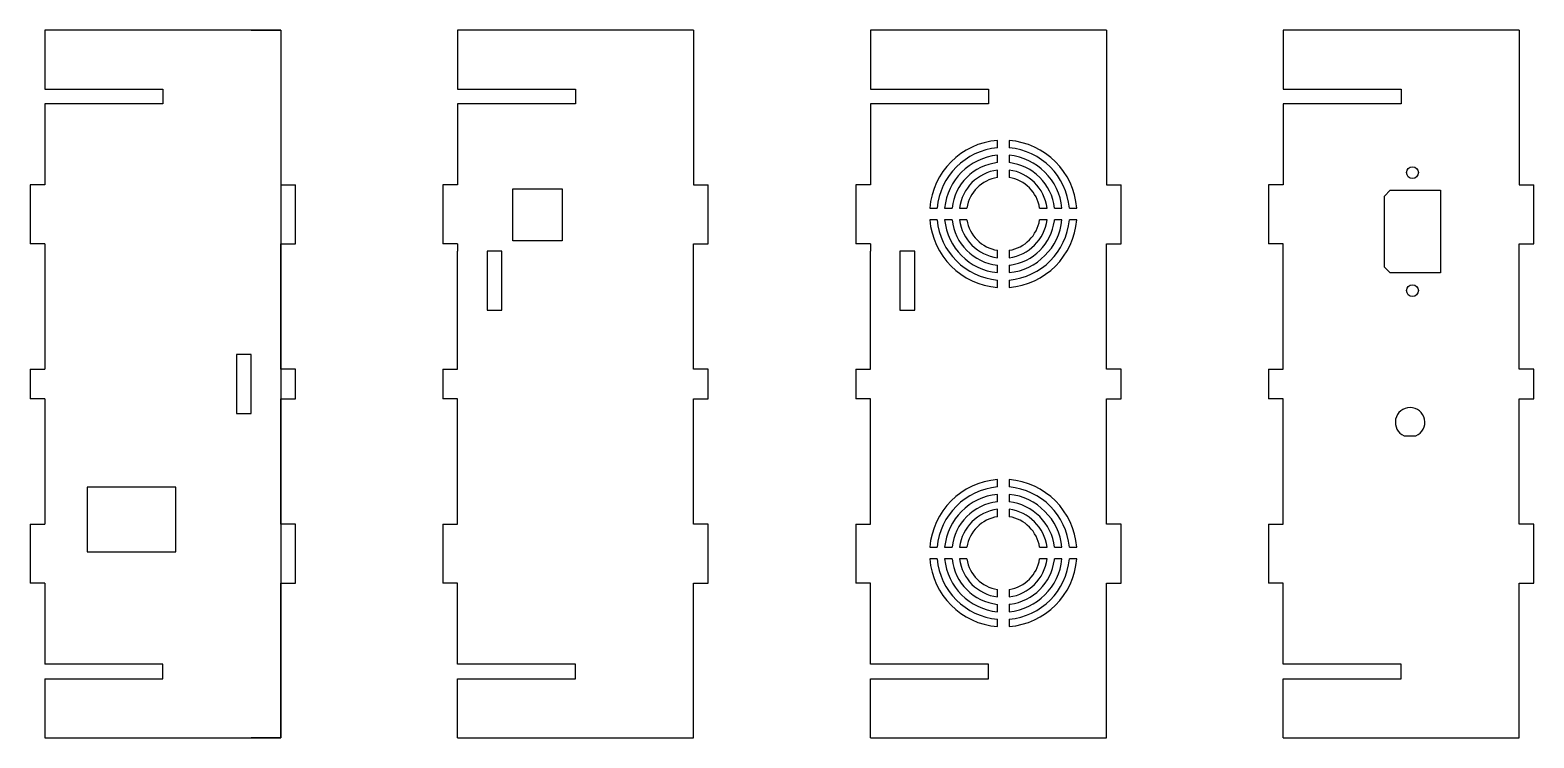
# Model space of a CAD drawing. Extents: x -150 to 360, y -240 to 0.
import ezdxf

# ---------------------------------------------------------------- set-up
doc = ezdxf.new("R2010")
doc.units = 0
doc.layers.get('0').update_dxf_attribs({"color": 253, "linetype": 'CONTINUOUS'})

msp = doc.modelspace()

# ---------------------------------------------------------------- linework, layer by layer
for p, q in [((-65, 0), (-145, 0)), ((-135, 0), (-145, 0)), ((-145, 0), (-145, -20)), ((-75, 0), (-65, 0)), ((-65, 0), (-65, -52.5)), ((-65, 0), (-65, -240)), ((75, 0), (-5, 0)), ((-5, 0), (-5, -20)), ((75, 0), (75, -52.5)), ((215, 0), (135, 0)), ((135, 0), (135, -20)), ((215, 0), (215, -52.5)), ((355, 0), (275, 0)), ((275, 0), (275, -20)), ((355, 0), (355, -52.5)), ((-145, -20), (-105, -20)), ((-105, -20), (-105, -25)), ((-5, -20), (35, -20)), ((35, -20), (35, -25)), ((135, -20), (175, -20)), ((175, -20), (175, -25)), ((275, -20), (315, -20)), ((315, -20), (315, -25)), ((-105, -25), (-145, -25)), ((-145, -25), (-145, -52.5)), ((5, -25), (-5, -25)), ((-5, -25), (-5, -52.5)), ((35, -25), (5, -25)), ((145, -25), (135, -25)), ((135, -25), (135, -52.5)), ((175, -25), (145, -25)), ((315, -25), (275, -25)), ((275, -25), (275, -52.5)), ((178.04, -39.92), (178.04, -37.41)), ((182.04, -37.41), (182.04, -39.92)), ((178.04, -44.94), (178.04, -42.43)), ((182.04, -42.43), (182.04, -44.94)), ((178.04, -49.99), (178.04, -47.46)), ((182.04, -47.46), (182.04, -49.99)), ((-145, -52.5), (-150, -52.5)), ((-150, -52.5), (-150, -72.5)), ((-65, -52.5), (-60, -52.5)), ((-60, -72.5), (-60, -52.5)), ((-5, -52.5), (-10, -52.5)), ((-10, -52.5), (-10, -72.5)), ((13.7, -71.51), (13.7, -53.83)), ((13.7, -53.83), (30.5, -53.83)), ((30.5, -53.83), (30.5, -71.51)), ((75, -52.5), (80, -52.5)), ((80, -72.5), (80, -52.5)), ((135, -52.5), (130, -52.5)), ((130, -52.5), (130, -72.5)), ((215, -52.5), (220, -52.5)), ((220, -72.5), (220, -52.5)), ((275, -52.5), (270, -52.5)), ((270, -52.5), (270, -72.5)), ((311.29, -54.33), (309.3, -56.32)), ((311.29, -54.33), (328.3, -54.33)), ((328.3, -54.33), (328.3, -82.33)), ((355, -52.5), (360, -52.5)), ((360, -72.5), (360, -52.5)), ((155.12, -60.33), (157.63, -60.33)), ((160.14, -60.33), (162.66, -60.33)), ((165.18, -60.33), (167.7, -60.33)), ((192.38, -60.33), (194.91, -60.33)), ((197.43, -60.33), (199.94, -60.33)), ((202.45, -60.33), (204.96, -60.33)), ((309.3, -80.34), (309.3, -56.32)), ((157.63, -64.33), (155.12, -64.33)), ((162.66, -64.33), (160.14, -64.33)), ((167.7, -64.33), (165.18, -64.33)), ((194.91, -64.33), (192.38, -64.33)), ((199.94, -64.33), (197.43, -64.33)), ((204.96, -64.33), (202.45, -64.33)), ((-145, -72.5), (-150, -72.5)), ((-145, -72.5), (-145, -115)), ((-65, -115), (-65, -72.5)), ((-65, -72.5), (-60, -72.5)), ((-5, -72.5), (-10, -72.5)), ((-5, -72.5), (-5, -75)), ((-5, -115), (-5, -75)), ((5, -75), (5, -95)), ((10, -75), (5, -75)), ((10, -95), (10, -75)), ((30.5, -71.51), (13.7, -71.51)), ((75, -115), (75, -72.5)), ((75, -72.5), (80, -72.5)), ((135, -72.5), (130, -72.5)), ((135, -72.5), (135, -75)), ((135, -115), (135, -75)), ((145, -75), (145, -95)), ((150, -75), (145, -75)), ((150, -95), (150, -75)), ((178.04, -77.2), (178.04, -74.67)), ((182.04, -74.67), (182.04, -77.2)), ((215, -115), (215, -72.5)), ((215, -72.5), (220, -72.5)), ((275, -72.5), (270, -72.5)), ((275, -115), (275, -72.5)), ((355, -115), (355, -72.5)), ((355, -72.5), (360, -72.5)), ((178.04, -82.23), (178.04, -79.72)), ((182.04, -79.72), (182.04, -82.23)), ((311.29, -82.33), (309.3, -80.34)), ((178.04, -87.25), (178.04, -84.74)), ((178.04, -87.25), (178.04, -84.74)), ((182.04, -84.74), (182.04, -87.25)), ((328.3, -82.33), (311.29, -82.33)), ((5, -95), (10, -95)), ((145, -95), (150, -95)), ((-75, -110), (-80, -110)), ((-80, -110), (-80, -120)), ((-75, -120), (-75, -110)), ((-150, -115), (-145, -115)), ((-150, -115), (-150, -125)), ((-60, -115), (-65, -115)), ((-60, -125), (-60, -115)), ((-10, -115), (-5, -115)), ((-10, -115), (-10, -125)), ((80, -115), (75, -115)), ((80, -125), (80, -115)), ((130, -115), (135, -115)), ((130, -115), (130, -125)), ((220, -115), (215, -115)), ((220, -125), (220, -115)), ((270, -115), (275, -115)), ((270, -115), (270, -125)), ((360, -115), (355, -115)), ((360, -125), (360, -115)), ((-80, -120), (-80, -130)), ((-75, -130), (-75, -120)), ((-145, -125), (-150, -125)), ((-145, -125), (-145, -167.5)), ((-65, -167.5), (-65, -125)), ((-65, -125), (-60, -125)), ((-5, -125), (-10, -125)), ((-5, -167.5), (-5, -125)), ((75, -167.5), (75, -125)), ((75, -125), (80, -125)), ((135, -125), (130, -125)), ((135, -167.5), (135, -125)), ((215, -167.5), (215, -125)), ((215, -125), (220, -125)), ((275, -125), (270, -125)), ((275, -167.5), (275, -125)), ((355, -167.5), (355, -125)), ((355, -125), (360, -125)), ((-80, -130), (-75, -130)), ((316, -137.58), (320, -137.58)), ((178.04, -154.92), (178.04, -152.41)), ((182.04, -152.41), (182.04, -154.92)), ((-100.61, -154.94), (-130.61, -154.94)), ((-130.61, -154.94), (-130.61, -176.94)), ((-100.61, -176.94), (-100.61, -154.94)), ((178.04, -159.94), (178.04, -157.43)), ((182.04, -157.43), (182.04, -159.94)), ((178.04, -164.99), (178.04, -162.46)), ((182.04, -162.46), (182.04, -164.99)), ((-150, -167.5), (-145, -167.5)), ((-150, -167.5), (-150, -187.5)), ((-60, -167.5), (-65, -167.5)), ((-60, -187.5), (-60, -167.5)), ((-10, -167.5), (-5, -167.5)), ((-10, -167.5), (-10, -187.5)), ((80, -167.5), (75, -167.5)), ((80, -187.5), (80, -167.5)), ((130, -167.5), (135, -167.5)), ((130, -167.5), (130, -187.5)), ((220, -167.5), (215, -167.5)), ((220, -187.5), (220, -167.5)), ((270, -167.5), (275, -167.5)), ((270, -167.5), (270, -187.5)), ((360, -167.5), (355, -167.5)), ((360, -187.5), (360, -167.5)), ((-130.61, -176.94), (-100.61, -176.94)), ((155.12, -175.33), (157.63, -175.33)), ((160.14, -175.33), (162.66, -175.33)), ((165.18, -175.33), (167.7, -175.33)), ((192.38, -175.33), (194.91, -175.33)), ((197.43, -175.33), (199.94, -175.33)), ((202.45, -175.33), (204.96, -175.33)), ((157.63, -179.33), (155.12, -179.33)), ((162.66, -179.33), (160.14, -179.33)), ((167.7, -179.33), (165.18, -179.33)), ((194.91, -179.33), (192.38, -179.33)), ((199.94, -179.33), (197.43, -179.33)), ((204.96, -179.33), (202.45, -179.33)), ((-145, -187.5), (-150, -187.5)), ((-145, -187.5), (-145, -215)), ((-65, -240), (-65, -187.5)), ((-65, -187.5), (-60, -187.5)), ((-5, -187.5), (-10, -187.5)), ((-5, -215), (-5, -187.5)), ((75, -240), (75, -187.5)), ((75, -187.5), (80, -187.5)), ((135, -187.5), (130, -187.5)), ((135, -215), (135, -187.5)), ((215, -240), (215, -187.5)), ((215, -187.5), (220, -187.5)), ((275, -187.5), (270, -187.5)), ((275, -215), (275, -187.5)), ((355, -240), (355, -187.5)), ((355, -187.5), (360, -187.5)), ((178.04, -192.2), (178.04, -189.67)), ((182.04, -189.67), (182.04, -192.2)), ((178.04, -197.23), (178.04, -194.72)), ((182.04, -194.72), (182.04, -197.23)), ((178.04, -202.25), (178.04, -199.74)), ((178.04, -202.25), (178.04, -199.74)), ((182.04, -199.74), (182.04, -202.25)), ((-105, -215), (-145, -215)), ((-105, -220), (-105, -215)), ((35, -215), (-5, -215)), ((35, -220), (35, -215)), ((175, -215), (135, -215)), ((175, -220), (175, -215)), ((315, -215), (275, -215)), ((315, -220), (315, -215)), ((-145, -220), (-105, -220)), ((-145, -220), (-145, -240)), ((-5, -220), (35, -220)), ((-5, -240), (-5, -220)), ((135, -220), (175, -220)), ((135, -240), (135, -220)), ((275, -220), (315, -220)), ((275, -240), (275, -220)), ((-145, -240), (-135, -240)), ((-135, -240), (-65, -240)), ((-65, -240), (-75, -240)), ((-5, -240), (75, -240)), ((135, -240), (215, -240)), ((275, -240), (355, -240))]:
    msp.add_line(p, q)
for centre in [(318.8, -48.33), (318.8, -88.33)]:
    msp.add_circle(centre, 2)
for centre, radius, start, end in [((180.04, -62.33), 25, 94.5886, 175.4114), ((180.04, -62.33), 22.5, 95.0997, 174.9003), ((180.04, -62.33), 25, 4.5886, 85.4114), ((180.04, -62.33), 22.5, 5.0997, 84.9003), ((180.04, -62.33), 20, 95.7392, 174.2608), ((180.04, -62.33), 17.5, 96.5624, 173.4376), ((180.04, -62.33), 20, 5.7392, 84.2608), ((180.04, -62.33), 17.5, 6.5624, 83.4376), ((180.04, -62.33), 15, 97.6623, 172.3377), ((180.04, -62.33), 12.5, 99.2069, 170.7931), ((180.04, -62.33), 15, 7.6623, 82.3377), ((180.04, -62.33), 12.5, 9.2069, 80.7931), ((180.04, -62.33), 25, 184.5886, 265.4114), ((180.04, -62.33), 22.5, 185.0997, 264.9003), ((180.04, -62.33), 20, 185.7392, 264.2608), ((180.04, -62.33), 20, 185.7392, 264.2608), ((180.04, -62.33), 17.5, 186.5624, 263.4376), ((180.04, -62.33), 15, 187.6623, 262.3377), ((180.04, -62.33), 12.5, 189.2069, 260.7931), ((180.04, -62.33), 20, 275.7392, 354.2608), ((180.04, -62.33), 12.5, 279.2069, 350.7931), ((180.04, -62.33), 20, 275.7392, 354.2608), ((180.04, -62.33), 22.5, 275.0997, 354.9003), ((180.04, -62.33), 25, 274.5886, 355.4114), ((180.04, -62.33), 15, 277.6623, 352.3377), ((180.04, -62.33), 17.5, 277.6623, 352.3377), ((180.04, -62.33), 17.5, 277.6623, 352.3377), ((180.04, -62.33), 17.5, 352.3377, 353.4376), ((180.04, -62.33), 17.5, 276.5624, 277.6623), ((318, -133), 5, 293.5782, 246.4218), ((180.04, -177.33), 25, 94.5886, 175.4114), ((180.04, -177.33), 25, 4.5886, 85.4114), ((180.04, -177.33), 22.5, 95.0997, 174.9003), ((180.04, -177.33), 20, 95.7392, 174.2608), ((180.04, -177.33), 22.5, 5.0997, 84.9003), ((180.04, -177.33), 20, 5.7392, 84.2608), ((180.04, -177.33), 17.5, 96.5624, 173.4376), ((180.04, -177.33), 15, 97.6623, 172.3377), ((180.04, -177.33), 17.5, 6.5624, 83.4376), ((180.04, -177.33), 15, 7.6623, 82.3377), ((180.04, -177.33), 12.5, 99.2069, 170.7931), ((180.04, -177.33), 12.5, 9.2069, 80.7931), ((180.04, -177.33), 25, 184.5886, 265.4114), ((180.04, -177.33), 22.5, 185.0997, 264.9003), ((180.04, -177.33), 20, 185.7392, 264.2608), ((180.04, -177.33), 20, 185.7392, 264.2608), ((180.04, -177.33), 17.5, 186.5624, 263.4376), ((180.04, -177.33), 15, 187.6623, 262.3377), ((180.04, -177.33), 12.5, 189.2069, 260.7931), ((180.04, -177.33), 20, 275.7392, 354.2608), ((180.04, -177.33), 12.5, 279.2069, 350.7931), ((180.04, -177.33), 20, 275.7392, 354.2608), ((180.04, -177.33), 22.5, 275.0997, 354.9003), ((180.04, -177.33), 25, 274.5886, 355.4114), ((180.04, -177.33), 15, 277.6623, 352.3377), ((180.04, -177.33), 17.5, 277.6623, 352.3377), ((180.04, -177.33), 17.5, 277.6623, 352.3377), ((180.04, -177.33), 17.5, 352.3377, 353.4376), ((180.04, -177.33), 17.5, 276.5624, 277.6623)]:
    msp.add_arc(centre, radius, start, end)

doc.saveas('drawing.dxf')
